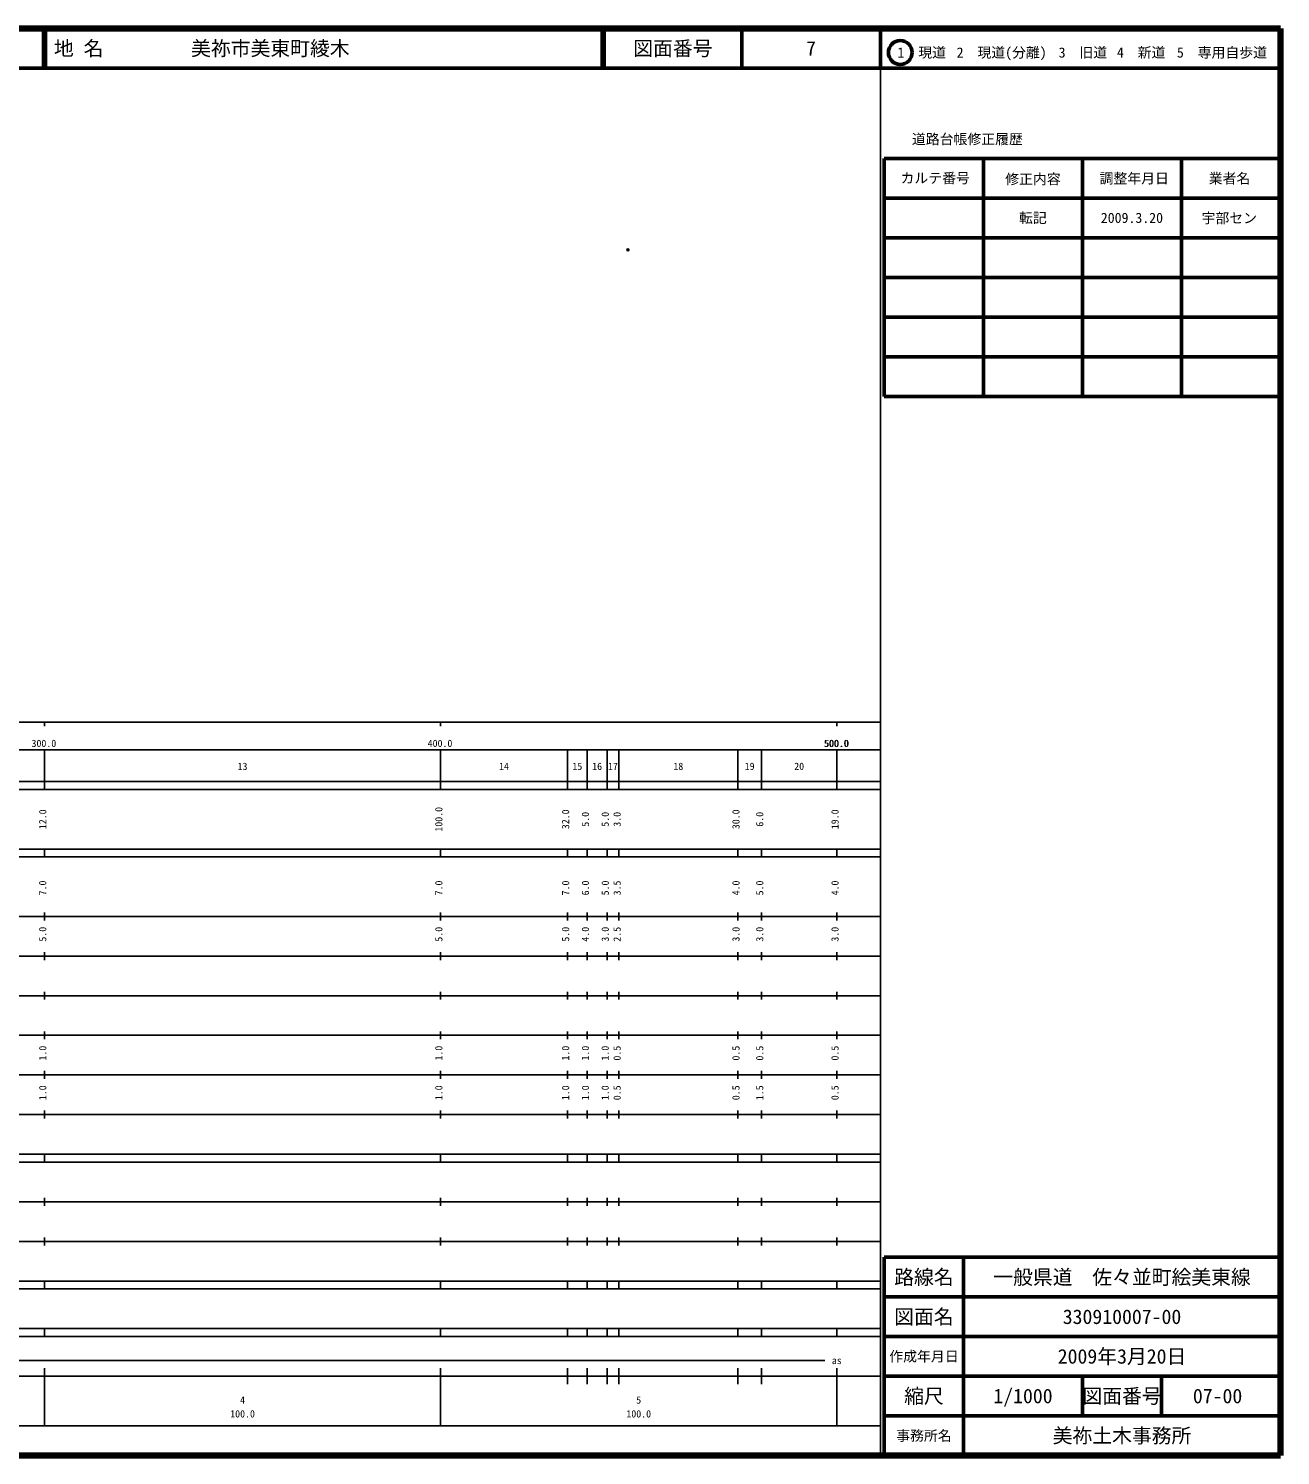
# Model space of a CAD drawing. Units: millimetres on the paper. Extents: x 40 to 680, y 20 to 380.
# Drawn here: x 364 to 680, y 20 to 380 of the extents above; entities that cross this region are included whole.
import ezdxf
from ezdxf.enums import TextEntityAlignment as Align

# ---------------------------------------------------------------- set-up
doc = ezdxf.new("R2010")
doc.units = ezdxf.units.MM
doc.header["$PDMODE"] = 32
doc.header["$PDSIZE"] = 0.5
doc.layers.add('M-OTRS', color=6, linetype='Continuous')
doc.layers.add('M-TTL-TXT', color=7, linetype='Continuous')
for name, color, linetype, lineweight in [('M-TTL', 2, 'Continuous', 140), ('M-TTL-BAND', 7, 'Continuous', 25), ('M-TTL-FRAM', 2, 'Continuous', 50), ('M-TTL-LINE', 7, 'Continuous', 50)]:
    doc.layers.add(name, color=color, linetype=linetype, lineweight=lineweight)
doc.styles.add('ＭＳ ゴシック', font='')
doc.styles.get('ＭＳ ゴシック').set_extended_font_data('MS Gothic')

msp = doc.modelspace()

# ---------------------------------------------------------------- linework, layer by layer
at = {"layer": 'M-OTRS'}
msp.add_point((515.291, 324.189), dxfattribs=at)
at = {"layer": 'M-TTL'}
for p, q in [((680, 380), (40, 380)), ((680, 20), (680, 380)), ((40, 20), (680, 20))]:
    msp.add_line(p, q, dxfattribs=at)
at = {"layer": 'M-TTL-BAND'}
for p, q in [((579, 20), (579, 370)), ((40, 205), (579, 205)), ((368, 205), (368, 204)), ((468, 205), (468, 204)), ((568, 205), (568, 204)), ((68, 198), (579, 198)), ((368, 188), (368, 198)), ((468, 188), (468, 198)), ((500, 188), (500, 198)), ((505, 188), (505, 198)), ((510, 188), (510, 198)), ((513, 188), (513, 198)), ((543, 188), (543, 198)), ((549, 188), (549, 198)), ((568, 188), (568, 198)), ((40, 190), (579, 190)), ((40, 188), (579, 188)), ((40, 173), (579, 173)), ((368, 171), (368, 173)), ((468, 171), (468, 173)), ((500, 171), (500, 173)), ((505, 171), (505, 173)), ((510, 171), (510, 173)), ((513, 171), (513, 173)), ((543, 171), (543, 173)), ((549, 171), (549, 173)), ((568, 171), (568, 173)), ((40, 171), (579, 171)), ((40, 156), (579, 156)), ((368, 155), (368, 157)), ((468, 155), (468, 157)), ((500, 155), (500, 157)), ((505, 155), (505, 157)), ((510, 155), (510, 157)), ((513, 155), (513, 157)), ((543, 155), (543, 157)), ((549, 155), (549, 157)), ((568, 155), (568, 157)), ((46, 146), (579, 146)), ((368, 145), (368, 147)), ((468, 145), (468, 147)), ((500, 145), (500, 147)), ((505, 145), (505, 147)), ((510, 145), (510, 147)), ((513, 145), (513, 147)), ((543, 145), (543, 147)), ((549, 145), (549, 147)), ((568, 145), (568, 147)), ((368, 135), (368, 137)), ((468, 135), (468, 137)), ((500, 135), (500, 137)), ((505, 135), (505, 137)), ((510, 135), (510, 137)), ((513, 135), (513, 137)), ((543, 135), (543, 137)), ((549, 135), (549, 137)), ((568, 135), (568, 137)), ((52, 136), (579, 136)), ((46, 126), (579, 126)), ((368, 125), (368, 127)), ((468, 125), (468, 127)), ((500, 125), (500, 127)), ((505, 125), (505, 127)), ((510, 125), (510, 127)), ((513, 125), (513, 127)), ((543, 125), (543, 127)), ((549, 125), (549, 127)), ((568, 125), (568, 127)), ((52, 116), (579, 116)), ((368, 115), (368, 117)), ((468, 115), (468, 117)), ((500, 115), (500, 117)), ((505, 115), (505, 117)), ((510, 115), (510, 117)), ((513, 115), (513, 117)), ((543, 115), (543, 117)), ((549, 115), (549, 117)), ((568, 115), (568, 117)), ((46, 106), (579, 106)), ((368, 105), (368, 107)), ((468, 105), (468, 107)), ((500, 105), (500, 107)), ((505, 105), (505, 107)), ((510, 105), (510, 107)), ((513, 105), (513, 107)), ((543, 105), (543, 107)), ((549, 105), (549, 107)), ((568, 105), (568, 107)), ((40, 96), (579, 96)), ((40, 94), (579, 94)), ((368, 94), (368, 96)), ((468, 94), (468, 96)), ((500, 94), (500, 96)), ((505, 94), (505, 96)), ((510, 94), (510, 96)), ((513, 94), (513, 96)), ((543, 94), (543, 96)), ((549, 94), (549, 96)), ((568, 94), (568, 96)), ((49, 84), (579, 84)), ((368, 83), (368, 85)), ((468, 83), (468, 85)), ((500, 83), (500, 85)), ((505, 83), (505, 85)), ((510, 83), (510, 85)), ((513, 83), (513, 85)), ((543, 83), (543, 85)), ((549, 83), (549, 85)), ((568, 83), (568, 85)), ((40, 74), (579, 74)), ((368, 73), (368, 75)), ((468, 73), (468, 75)), ((500, 73), (500, 75)), ((505, 73), (505, 75)), ((510, 73), (510, 75)), ((513, 73), (513, 75)), ((543, 73), (543, 75)), ((549, 73), (549, 75)), ((568, 73), (568, 75)), ((40, 64), (579, 64)), ((40, 62), (579, 62)), ((368, 62), (368, 64)), ((468, 62), (468, 64)), ((500, 62), (500, 64)), ((505, 62), (505, 64)), ((510, 62), (510, 64)), ((513, 62), (513, 64)), ((543, 62), (543, 64)), ((549, 62), (549, 64)), ((568, 62), (568, 64)), ((40, 52), (579, 52)), ((368, 50), (368, 52)), ((468, 50), (468, 52)), ((500, 50), (500, 52)), ((505, 50), (505, 52)), ((510, 50), (510, 52)), ((513, 50), (513, 52)), ((543, 50), (543, 52)), ((549, 50), (549, 52)), ((568, 50), (568, 52)), ((40, 50), (579, 50)), ((71, 44), (565, 44)), ((40, 40), (579, 40)), ((368, 27.5), (368, 42)), ((468, 27.5), (468, 42)), ((500, 38), (500, 42)), ((505, 38), (505, 42)), ((510, 38), (510, 42)), ((513, 38), (513, 42)), ((543, 38), (543, 42)), ((549, 38), (549, 42)), ((568, 27.5), (568, 42)), ((68, 27.5), (579, 27.5))]:
    msp.add_line(p, q, dxfattribs=at)
at = {"layer": 'M-TTL-FRAM'}
for p, q in [((580, 347.197), (580, 287.197)), ((580, 347.197), (680, 347.197)), ((580, 287.197), (680, 287.197)), ((680, 70), (580, 70)), ((580, 70), (580, 20))]:
    msp.add_line(p, q, dxfattribs=at)
at = {"layer": 'M-TTL-LINE'}
for p, q in [((367.75, 380), (367.75, 370)), ((368.25, 380), (368.25, 370)), ((508.747, 380), (508.747, 370)), ((509.247, 380), (509.247, 370)), ((543.997, 380), (543.997, 370)), ((579, 380), (579, 370)), ((40, 370), (680, 370)), ((605, 347.197), (605, 287.197)), ((630, 347.197), (630, 287.197)), ((655, 347.197), (655, 287.197)), ((580, 337.197), (680, 337.197)), ((580, 327.197), (680, 327.197)), ((580, 317.197), (680, 317.197)), ((580, 307.197), (680, 307.197)), ((580, 297.197), (680, 297.197)), ((600, 70), (600, 20)), ((680, 60), (580, 60)), ((680, 50), (580, 50)), ((680, 40), (580, 40)), ((630, 40), (630, 30)), ((650, 40), (650, 30)), ((680, 30), (580, 30))]:
    msp.add_line(p, q, dxfattribs=at)
msp.add_circle((584.031, 373.958), 3, dxfattribs=at)

# ---------------------------------------------------------------- texts
at = {"layer": 'M-TTL-BAND', "style": 'ＭＳ ゴシック'}
for s, p in [('300.0', (367.844, 198.195)), ('400.0', (467.844, 198.195)), ('500.0', (567.844, 198.195)), ('500.0', (568, 198.195)), ('13', (418, 192.405)), ('14', (484, 192.405)), ('15', (502.5, 192.405)), ('16', (507.5, 192.405)), ('17', (511.5, 192.405)), ('18', (528, 192.405)), ('19', (546, 192.405)), ('20', (558.5, 192.405)), ('as', (568, 42.5)), ('4', (418, 32.523)), ('5', (518, 32.523)), ('100.0', (418, 29.033)), ('100.0', (518, 29.033))]:
    msp.add_text(s, height=1.833, dxfattribs=at).set_placement(p, align=Align.BOTTOM_CENTER)
for s, p in [('12.0', (369, 180.5)), ('100.0', (469, 180.5)), ('32.0', (501, 180.5)), ('5.0', (506, 180.5)), ('5.0', (511, 180.5)), ('3.0', (514, 180.5)), ('30.0', (544, 180.5)), ('6.0', (550, 180.5)), ('19.0', (569, 180.5)), ('7.0', (369, 163.174)), ('7.0', (469, 163.174)), ('7.0', (501, 163.174)), ('6.0', (506, 163.174)), ('5.0', (511, 163.174)), ('3.5', (514, 163.174)), ('4.0', (544, 163.174)), ('5.0', (550, 163.174)), ('4.0', (569, 163.174)), ('5.0', (369, 151.5)), ('5.0', (469, 151.5)), ('5.0', (501, 151.5)), ('4.0', (506, 151.5)), ('3.0', (511, 151.5)), ('2.5', (514, 151.5)), ('3.0', (544, 151.5)), ('3.0', (550, 151.5)), ('3.0', (569, 151.5)), ('1.0', (369, 121.5)), ('1.0', (469, 121.5)), ('1.0', (501, 121.5)), ('1.0', (506, 121.5)), ('1.0', (511, 121.5)), ('0.5', (514, 121.5)), ('0.5', (544, 121.5)), ('0.5', (550, 121.5)), ('0.5', (569, 121.5)), ('1.0', (369, 111.5)), ('1.0', (469, 111.5)), ('1.0', (501, 111.5)), ('1.0', (506, 111.5)), ('1.0', (511, 111.5)), ('0.5', (514, 111.5)), ('0.5', (544, 111.5)), ('1.5', (550, 111.5)), ('0.5', (569, 111.5))]:
    msp.add_text(s, height=1.833, rotation=90, dxfattribs=at).set_placement(p, align=Align.BOTTOM_CENTER)
at = {"layer": 'M-TTL-TXT', "style": 'ＭＳ ゴシック'}
for s, p in [('地 名', (370.38, 375)), ('美祢市美東町綾木', (405.024, 375))]:
    msp.add_text(s, height=3.666, dxfattribs=at).set_placement(p, align=Align.MIDDLE_LEFT)
for s, height, p in [('図面番号', 3.666, (526.622, 375)), ('7', 3.666, (561.497, 375)), ('1\u3000現道', 2.566, (589.448, 373.958)), ('2\u3000現道(分離)', 2.566, (609.619, 373.958)), ('3\u3000旧道', 2.566, (630.121, 373.958)), ('4\u3000新道', 2.566, (644.824, 373.958)), ('5\u3000専用自歩道', 2.566, (665.228, 373.958)), ('道路台帳修正履歴', 2.566, (600.968, 352.113)), ('カルテ番号', 2.566, (592.839, 342.277)), ('修正内容', 2.566, (617.509, 342.023)), ('調整年月日', 2.566, (643.089, 342.197)), ('業者名', 2.566, (667.134, 342.197)), ('転記', 2.566, (617.5, 332.245)), ('2009.3.20', 2.566, (642.5, 332.245)), ('宇部セン', 2.566, (667.077, 332.189)), ('路線名', 3.666, (590, 65)), ('路線名', 3.666, (590, 65)), ('一般県道\u3000佐々並町絵美東線', 3.666, (640, 65)), ('図面名', 3.666, (590, 55)), ('図面名', 3.666, (590, 55)), ('330910007-00', 3.666, (640, 55)), ('2009年3月20日', 3.666, (640, 45)), ('作成年月日', 2.566, (590, 45)), ('作成年月日', 2.566, (590, 45)), ('縮尺', 3.666, (590, 35)), ('縮尺', 3.666, (590, 35)), ('1/1000', 3.666, (615, 35)), ('図面番号', 3.666, (640, 35)), ('図面番号', 3.666, (640, 35)), ('07-00', 3.666, (664.125, 35)), ('事務所名', 2.566, (590, 25)), ('事務所名', 2.566, (590, 25)), ('美祢土木事務所', 3.666, (640, 25))]:
    msp.add_text(s, height=height, dxfattribs=at).set_placement(p, align=Align.MIDDLE_CENTER)

doc.saveas('drawing.dxf')
